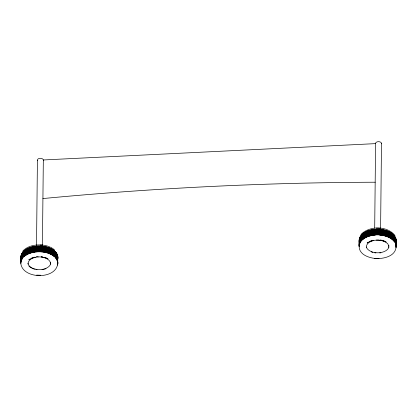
<?xml version="1.0" encoding="UTF-8"?>
<svg xmlns="http://www.w3.org/2000/svg" width="417" height="417" viewBox="0 0 417 417"><rect width="100%" height="100%" fill="white"/><g stroke="black" fill="none" stroke-linecap="round" stroke-linejoin="round"><path stroke-width="0.63" d="M36.524 245.441L37.415 160.258M42.43 245.149L43.326 159.966L375.581 143.625A2.966 1.804 0.6 0 1 378.657 141.676A2.966 1.804 0.6 0 1 381.461 143.802M374.695 228.156L375.581 143.625M380.601 228.516L381.492 143.333M28.095 264.107C27.642 260.39 31.848 258.107 35.377 257.305M50.421 264.164L50.535 262.376L50.556 263.158L49.904 261.402L48.56 259.859L46.584 258.55L44.072 257.57L41.236 257.018M57.765 262.96C57.009 279.744 23.222 279.531 20.86 263.836A18.536 11.285 0.6 0 1 40.048 251.654A18.536 11.285 0.6 0 1 57.582 264.962M366.397 247.302C365.949 243.591 370.155 241.307 373.679 240.5M388.727 247.359L388.842 245.571C389.004 247.959 387.935 242.553 386.903 243.09C382.061 239.368 375.253 239.494 369.749 241.537M396.072 246.16C396.286 256.518 382.545 259.343 374.492 258.373M22.617 251.3C27.491 245.728 35.466 244.44 42.508 245.034M360.924 234.495C369.582 225.602 387.117 225.607 395.029 235.542M29.831 259.171L28.83 259.791L32.192 257.857M368.133 242.371L367.137 242.991L370.025 241.318M32.761 257.68L34.47 257.143M31.442 258.342L34.585 257.352L38.27 256.924M370.499 241.057L372.777 240.343M36.3 256.799L37.551 256.637M42.92 198.56C153.347 188.057 264.253 182.573 375.18 182.219M376.259 228.167L380.403 228.297M376.358 240.098C379.595 239.957 383.02 240.505 386.309 242.048M38.051 256.898C41.293 256.757 44.713 257.31 48.002 258.848L47.194 258.316M379.043 258.441L374.899 258.311M40.741 275.241L36.597 275.116M40.36 245.045L42.101 245.097M380.32 239.968L381.55 240.213M374.487 258.373C368.294 257.597 359.517 254.433 359.167 247.031A18.536 11.285 0.6 0 1 377.875 234.844A18.536 11.285 0.6 0 1 396.03 247.578M42.513 245.034L47.111 245.936L51.176 247.526L54.439 249.7M41.398 256.653L42.628 256.893M382.775 240.453L385.501 241.516M45.015 257.466L46.647 258.107M37.587 160.717A2.966 1.804 0.6 0 1 40.1 158.309A2.966 1.804 0.6 0 1 43.295 160.436M380.919 252.78A12.01 7.313 0.6 0 1 379.689 252.942M375.936 252.942A12.01 7.313 0.6 0 1 374.706 252.785M372.918 252.405A12.01 7.313 0.6 0 1 371.25 251.858M46.032 268.647A12.01 7.313 0.6 0 1 44.379 269.2M43.806 269.346A12.01 7.313 0.6 0 1 42.002 269.674M37.014 269.679A12.01 7.313 0.6 0 1 35.789 269.481M34.611 269.205A12.01 7.313 0.6 0 1 31.921 268.214M31.322 267.902A12.01 7.313 0.6 0 1 28.877 266.02M50.634 263.872A11.478 6.99 0.6 0 1 38.87 269.596A11.478 6.99 0.6 0 1 27.892 263.174M20.866 263.523A18.536 11.285 0.6 0 1 40.053 251.342A18.536 11.285 0.6 0 1 57.588 264.649M57.822 262.726A18.536 11.285 0.6 0 1 57.593 263.893M20.871 262.767A18.536 11.285 0.6 0 1 37.639 250.612A18.536 11.285 0.6 0 1 57.786 260.953M21.053 260.693A18.322 11.155 0.6 0 1 32.995 251.039M33.558 250.925A18.322 11.155 0.6 0 1 41.257 250.466M42.44 250.575A18.322 11.155 0.6 0 1 56.232 257.352M56.524 257.805A18.322 11.155 0.6 0 1 57.463 260.072M20.876 262.455A18.536 11.285 0.6 0 1 37.639 250.299A18.536 11.285 0.6 0 1 57.791 260.641M20.886 261.454A18.536 11.285 0.6 0 1 37.65 249.298A18.536 11.285 0.6 0 1 57.801 259.635M21.022 260.276A18.322 11.155 0.6 0 1 28.773 251.362M29.336 251.133A18.322 11.155 0.6 0 1 33.006 250.038M33.569 249.919A18.322 11.155 0.6 0 1 42.451 249.575M43.034 249.642A18.322 11.155 0.6 0 1 46.475 250.315M47.017 250.466A18.322 11.155 0.6 0 1 57.588 259.645M21.032 259.4A18.322 11.155 0.6 0 1 38.635 248.516A18.322 11.155 0.6 0 1 57.598 258.769M20.892 260.573A18.536 11.285 0.6 0 1 37.66 248.417A18.536 11.285 0.6 0 1 57.807 258.759M20.902 259.572A18.536 11.285 0.6 0 1 38.64 247.38A18.536 11.285 0.6 0 1 57.895 258.936M21.043 258.394A18.322 11.155 0.6 0 1 22.727 253.88M25.281 251.435A18.322 11.155 0.6 0 1 37.097 247.578M40.084 247.521A18.322 11.155 0.6 0 1 55.576 253.578M56.55 254.917A18.322 11.155 0.6 0 1 57.609 257.763M21.048 258.081A18.322 11.155 0.6 0 1 22.732 253.567M25.281 251.123A18.322 11.155 0.6 0 1 44.801 247.734A18.322 11.155 0.6 0 1 57.609 257.451M20.907 259.259A18.536 11.285 0.6 0 1 38.64 247.067A18.536 11.285 0.6 0 1 57.9 258.618M20.918 258.504A18.536 11.285 0.6 0 1 38.651 246.317A18.536 11.285 0.6 0 1 57.906 257.868M21.053 257.331A18.322 11.155 0.6 0 1 21.741 254.453M22.737 252.817A18.322 11.155 0.6 0 1 35.336 246.692M36.519 246.562A18.322 11.155 0.6 0 1 42.482 246.624M43.066 246.697A18.322 11.155 0.6 0 1 56.566 253.854M21.058 257.013A18.322 11.155 0.6 0 1 33.949 246.593A18.322 11.155 0.6 0 1 54.34 250.945M55.591 252.202A18.322 11.155 0.6 0 1 57.134 254.657M20.918 258.191A18.536 11.285 0.6 0 1 38.651 246.004A18.536 11.285 0.6 0 1 57.911 257.555M57.635 263.195A18.322 11.155 0.6 0 1 57.374 264.936M21.262 260.917A18.322 11.155 0.6 0 1 22.68 258.144M24.269 256.465A18.322 11.155 0.6 0 1 32.349 252.566M32.979 252.421A18.322 11.155 0.6 0 1 46.991 252.848M47.606 253.036A18.322 11.155 0.6 0 1 51.036 254.433M51.635 254.751A18.322 11.155 0.6 0 1 54.283 256.591M55.534 257.842A18.322 11.155 0.6 0 1 57.562 262.032M21.267 260.604A18.322 11.155 0.6 0 1 22.685 257.831M23.826 256.559A18.322 11.155 0.6 0 1 45.891 252.243A18.322 11.155 0.6 0 1 57.374 264.623M57.609 262.715A18.322 11.155 0.6 0 1 57.384 263.872M21.272 259.848A18.322 11.155 0.6 0 1 28.757 252.681M29.32 252.452A18.322 11.155 0.6 0 1 32.99 251.352M33.553 251.237A18.322 11.155 0.6 0 1 35.878 250.883M37.655 250.742A18.322 11.155 0.6 0 1 40.652 250.747M43.019 250.961A18.322 11.155 0.6 0 1 46.459 251.633M47.001 251.785A18.322 11.155 0.6 0 1 56.227 257.664M56.519 258.118A18.322 11.155 0.6 0 1 57.572 260.964M388.941 247.072A11.478 6.99 0.6 0 1 377.672 252.801A11.478 6.99 0.6 0 1 366.329 246.979M359.303 245.858A18.322 11.155 0.6 0 1 359.569 244.112M359.756 243.544A18.322 11.155 0.6 0 1 360.986 241.344M362.133 240.067A18.322 11.155 0.6 0 1 366.507 237.184M367.054 236.945A18.322 11.155 0.6 0 1 375.363 235.042M379.548 235.047A18.322 11.155 0.6 0 1 388.811 237.367M389.342 237.627A18.322 11.155 0.6 0 1 394.195 241.479M395.592 244.07A18.322 11.155 0.6 0 1 395.869 245.227M359.308 245.545A18.322 11.155 0.6 0 1 360.992 241.031M362.133 239.754A18.322 11.155 0.6 0 1 379.548 234.729A18.322 11.155 0.6 0 1 394.816 242.068M395.597 243.757A18.322 11.155 0.6 0 1 395.874 244.915M359.167 246.718A18.536 11.285 0.6 0 1 377.875 234.531A18.536 11.285 0.6 0 1 396.03 247.265M359.178 245.967A18.536 11.285 0.6 0 1 377.885 233.775A18.536 11.285 0.6 0 1 396.041 246.515M359.313 244.789A18.322 11.155 0.6 0 1 359.579 243.048M360.288 241.354A18.322 11.155 0.6 0 1 370.666 234.698M371.297 234.552A18.322 11.155 0.6 0 1 389.353 236.564M389.952 236.882A18.322 11.155 0.6 0 1 393.46 239.546M394.826 241.313A18.322 11.155 0.6 0 1 395.879 244.164M359.329 245.06A18.322 11.155 0.6 0 1 359.584 242.736M360.293 241.042A18.322 11.155 0.6 0 1 376.207 233.614A18.322 11.155 0.6 0 1 393.856 239.66M394.826 241A18.322 11.155 0.6 0 1 395.884 243.846M359.178 245.655A18.536 11.285 0.6 0 1 377.891 233.463A18.536 11.285 0.6 0 1 396.041 246.197M359.193 244.649A18.536 11.285 0.6 0 1 377.901 232.462A18.536 11.285 0.6 0 1 396.056 245.196M359.339 244.06A18.322 11.155 0.6 0 1 359.595 241.73M359.777 241.162A18.322 11.155 0.6 0 1 370.677 233.379M371.312 233.233A18.322 11.155 0.6 0 1 389.369 235.245M389.968 235.569A18.322 11.155 0.6 0 1 394.55 239.546M394.836 239.999A18.322 11.155 0.6 0 1 395.78 242.267M359.412 243.763A18.322 11.155 0.6 0 1 375.988 231.748A18.322 11.155 0.6 0 1 395.9 241.964M359.199 243.773A18.536 11.285 0.6 0 1 378.391 231.591A18.536 11.285 0.6 0 1 395.926 244.899M359.209 242.767A18.536 11.285 0.6 0 1 378.401 230.591A18.536 11.285 0.6 0 1 395.936 243.893M359.423 242.757A18.322 11.155 0.6 0 1 359.61 239.848M359.798 239.28A18.322 11.155 0.6 0 1 361.033 237.08M363.588 234.635A18.322 11.155 0.6 0 1 371.333 231.352M372.464 231.133A18.322 11.155 0.6 0 1 378.391 230.721M380.773 230.888A18.322 11.155 0.6 0 1 384.797 231.633M385.344 231.784A18.322 11.155 0.6 0 1 394.565 237.664M395.165 238.67A18.322 11.155 0.6 0 1 395.91 240.963M359.428 242.444A18.322 11.155 0.6 0 1 361.033 236.767M363.588 234.318A18.322 11.155 0.6 0 1 371.333 231.039M371.896 230.924A18.322 11.155 0.6 0 1 379.595 230.465M380.778 230.575A18.322 11.155 0.6 0 1 395.915 240.651M359.214 242.454A18.536 11.285 0.6 0 1 378.401 230.278A18.536 11.285 0.6 0 1 395.936 243.58M359.219 241.704A18.536 11.285 0.6 0 1 378.412 229.522A18.536 11.285 0.6 0 1 395.947 242.83M359.433 241.693A18.322 11.155 0.6 0 1 359.626 238.785M361.044 236.012A18.322 11.155 0.6 0 1 363.598 233.567M364.041 233.259A18.322 11.155 0.6 0 1 366.559 231.857M367.111 231.612A18.322 11.155 0.6 0 1 376.009 229.678M376.603 229.652A18.322 11.155 0.6 0 1 385.355 230.716M385.965 230.903A18.322 11.155 0.6 0 1 389.4 232.3M389.999 232.618A18.322 11.155 0.6 0 1 394.253 236.152M359.438 241.38A18.322 11.155 0.6 0 1 359.626 238.472M361.049 235.699A18.322 11.155 0.6 0 1 378.011 229.329A18.322 11.155 0.6 0 1 394.581 236.283M359.225 241.391A18.536 11.285 0.6 0 1 378.417 229.209A18.536 11.285 0.6 0 1 395.947 242.517"/></g></svg>
